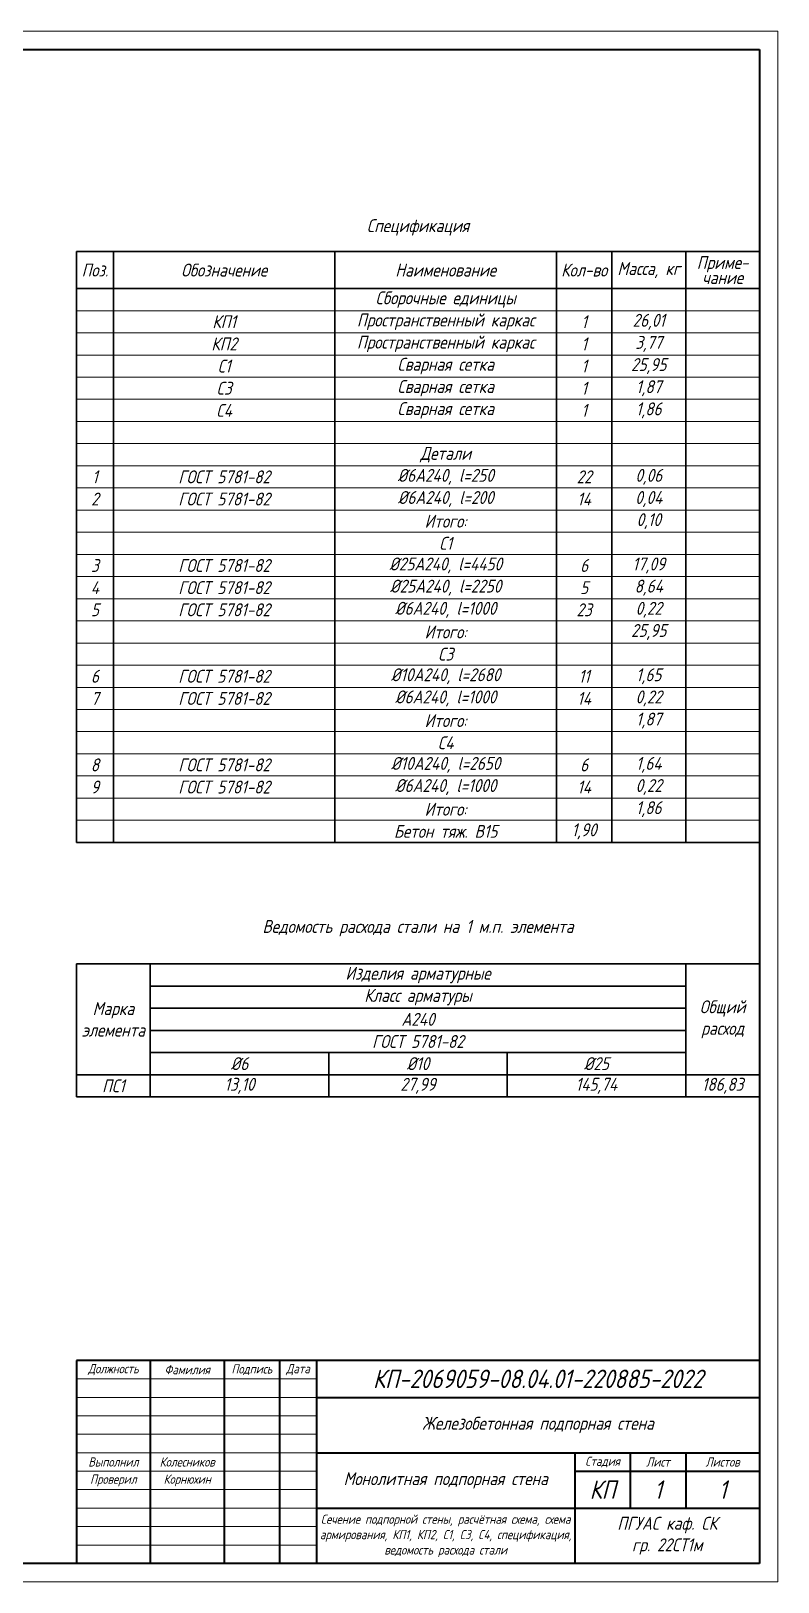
# Model space of a CAD drawing. Header units: millimetres. Extents: x -1004 to 900128, y -352756 to 107728.
# Drawn here: x 649534 to 669764, y -100900 to -58900 of the extents above; entities that cross this region are included whole.
import ezdxf

# ---------------------------------------------------------------- set-up
doc = ezdxf.new("R2010")
doc.units = ezdxf.units.MM
for name, color, linetype, lineweight in [('basic', 95, 'Continuous', 30), ('frame', 173, 'Continuous', 40), ('text', 13, 'Continuous', 20), ('thin', 153, 'Continuous', 18)]:
    doc.layers.add(name, color=color, linetype=linetype, lineweight=lineweight)
doc.styles.add('Structures', font='isocpeur.ttf', dxfattribs={"width": 0.85, "oblique": 15})
doc.styles.add('structures 2.5', font='isocpeur.ttf', dxfattribs={"width": 0.85, "oblique": 15, "height": 2.5})

msp = doc.modelspace()

# ---------------------------------------------------------------- linework, layer by layer
at = {"layer": 'basic'}
for p, q in [((669264.399, -64873.402), (650764.399, -64873.402)), ((650764.399, -64873.402), (650764.399, -80873.402)), ((651764.399, -64873.402), (651764.399, -80873.402)), ((657764.399, -64873.402), (657764.399, -80873.402)), ((663764.399, -64873.402), (663764.399, -80873.402)), ((665264.399, -64873.402), (665264.399, -80873.402)), ((667264.399, -64873.402), (667264.399, -80873.402)), ((669264.399, -65873.402), (650764.399, -65873.402)), ((669264.399, -80873.402), (650764.399, -80873.402)), ((669264.399, -84163.402), (650764.399, -84163.402)), ((650764.399, -84163.402), (650764.399, -87763.402)), ((652764.399, -84163.402), (652764.399, -87763.402)), ((667264.399, -84163.402), (667264.399, -87763.402)), ((667264.399, -84763.402), (652764.399, -84763.402)), ((667264.399, -85363.402), (652764.399, -85363.402)), ((667264.399, -85963.402), (652764.399, -85963.402)), ((667264.399, -86563.402), (652764.399, -86563.402)), ((657597.399, -86563.402), (657597.399, -87763.402)), ((662430.399, -86563.402), (662430.399, -87763.402)), ((669264.399, -87163.402), (650764.399, -87163.402)), ((669264.399, -87763.402), (650764.399, -87763.402))]:
    msp.add_line(p, q, dxfattribs=at)
at = {"layer": 'frame'}
for p, q in [((612364.399, -59400.003), (669264.399, -59400.003)), ((669264.399, -59400.003), (669264.399, -100400.003)), ((650764.399, -94900.003), (650764.399, -100400.003)), ((669264.399, -94900.003), (650764.399, -94900.003)), ((652764.399, -94900.003), (652764.399, -100400.003)), ((654764.399, -94900.003), (654764.399, -100400.003)), ((656264.399, -94900.003), (656264.399, -100400.003)), ((657264.399, -94900.003), (657264.399, -100400.003)), ((657264.399, -95900.003), (669264.399, -95900.003)), ((657264.399, -97400.003), (669264.399, -97400.003)), ((664264.399, -97400.003), (664264.399, -100400.003)), ((665764.399, -97400.003), (665764.399, -98900.003)), ((667264.399, -97400.003), (667264.399, -98900.003)), ((664264.399, -97900.003), (669264.399, -97900.003)), ((657264.399, -98900.003), (669264.399, -98900.003)), ((669264.399, -100400.003), (612364.399, -100400.003))]:
    msp.add_line(p, q, dxfattribs=at)
at = {"layer": 'thin'}
for p, q in [((610364.399, -58900.003), (669764.399, -58900.003)), ((669764.399, -58900.003), (669764.399, -100900.003)), ((669264.399, -66473.402), (650764.399, -66473.402)), ((669264.399, -67073.402), (650764.399, -67073.402)), ((669264.399, -67673.402), (650764.399, -67673.402)), ((669264.399, -68273.402), (650764.399, -68273.402)), ((669264.399, -68873.402), (650764.399, -68873.402)), ((669264.399, -69473.402), (650764.399, -69473.402)), ((669264.399, -70073.402), (650764.399, -70073.402)), ((669264.399, -70673.402), (650764.399, -70673.402)), ((669264.399, -71273.402), (650764.399, -71273.402)), ((669264.399, -71873.402), (650764.399, -71873.402)), ((669264.399, -72473.402), (650764.399, -72473.402)), ((669264.399, -73073.402), (650764.399, -73073.402)), ((669264.399, -73673.402), (650764.399, -73673.402)), ((669264.399, -74273.402), (650764.399, -74273.402)), ((669264.399, -74873.402), (650764.399, -74873.402)), ((669264.399, -75473.402), (650764.399, -75473.402)), ((669264.399, -76073.402), (650764.399, -76073.402)), ((669264.399, -76673.402), (650764.399, -76673.402)), ((669264.399, -77273.402), (650764.399, -77273.402)), ((669264.399, -77873.402), (650764.399, -77873.402)), ((669264.399, -78473.402), (650764.399, -78473.402)), ((669264.399, -79073.402), (650764.399, -79073.402)), ((669264.399, -79673.402), (650764.399, -79673.402)), ((669264.399, -80273.402), (650764.399, -80273.402)), ((657264.399, -95400.003), (650764.399, -95400.003)), ((657264.399, -95900.003), (650764.399, -95900.003)), ((657264.399, -96400.003), (650764.399, -96400.003)), ((657264.399, -96900.003), (650764.399, -96900.003)), ((657264.399, -97400.003), (650764.399, -97400.003)), ((657264.399, -97900.003), (650764.399, -97900.003)), ((657264.399, -98400.003), (650764.399, -98400.003)), ((657264.399, -98900.003), (650764.399, -98900.003)), ((657264.399, -99400.003), (650764.399, -99400.003)), ((657264.399, -99900.003), (650764.399, -99900.003)), ((669764.399, -100900.003), (610364.399, -100900.003))]:
    msp.add_line(p, q, dxfattribs=at)

# ---------------------------------------------------------------- texts
at = {"layer": 'text', "attachment_point": 5}
for s, insert, char_height, width, style in [('Спецификация', (660014.399, -64218.174), 350, 5622.78125, 'Structures'), ('\\pxsm0.7;Приме-\\Pчание', (668264.399, -65373.402), 350, 2000, 'Structures'), ('Поз.', (651264.399, -65373.402), 350, 1000, 'Structures'), ('Обозначение', (654764.399, -65373.402), 350, 6000, 'Structures'), ('Наименование', (660764.399, -65373.402), 350, 6000, 'Structures'), ('Кол-во', (664514.399, -65373.402), 350, 1500, 'Structures'), ('Масса, кг', (666264.399, -65373.402), 350, 2000, 'Structures'), ('Сборочные единицы', (660764.399, -66173.402), 350, 6000, 'Structures'), ('КП1', (654764.399, -66773.402), 350, 6000, 'Structures'), ('Пространственный каркас', (660764.399, -66773.402), 350, 6000, 'Structures'), ('1', (664514.399, -66773.402), 350, 1500, 'Structures'), ('26,01', (666264.399, -66773.402), 350, 2000, 'Structures'), ('КП2', (654764.399, -67373.402), 350, 6000, 'Structures'), ('Пространственный каркас', (660764.399, -67373.402), 350, 6000, 'Structures'), ('1', (664514.399, -67373.402), 350, 1500, 'Structures'), ('3,77', (666264.399, -67373.402), 350, 2000, 'Structures'), ('С1', (654764.399, -67973.402), 350, 6000, 'Structures'), ('Сварная сетка', (660764.399, -67973.402), 350, 6000, 'Structures'), ('1', (664514.399, -67973.402), 350, 1500, 'Structures'), ('25,95', (666264.399, -67973.402), 350, 2000, 'Structures'), ('С3', (654764.399, -68573.402), 350, 6000, 'Structures'), ('Сварная сетка', (660764.399, -68573.402), 350, 6000, 'Structures'), ('1', (664514.399, -68573.402), 350, 1500, 'Structures'), ('1,87', (666264.399, -68573.402), 350, 2000, 'Structures'), ('С4', (654764.399, -69173.402), 350, 6000, 'Structures'), ('Сварная сетка', (660764.399, -69173.402), 350, 6000, 'Structures'), ('1', (664514.399, -69173.402), 350, 1500, 'Structures'), ('1,86', (666264.399, -69173.402), 350, 2000, 'Structures'), ('Детали', (660764.399, -70373.402), 350, 6000, 'Structures'), ('1', (651264.399, -70973.402), 350, 1000, 'Structures'), ('ГОСТ 5781-82', (654764.399, -70973.402), 350, 6000, 'Structures'), ('%%C6А240, l=250', (660764.399, -70973.402), 350, 6000, 'Structures'), ('22', (664514.399, -70973.402), 350, 1500, 'Structures'), ('0,06', (666264.399, -70973.402), 350, 2000, 'Structures'), ('2', (651264.399, -71573.402), 350, 1000, 'Structures'), ('ГОСТ 5781-82', (654764.399, -71573.402), 350, 6000, 'Structures'), ('%%C6А240, l=200', (660764.399, -71573.402), 350, 6000, 'Structures'), ('14', (664514.399, -71573.402), 350, 1500, 'Structures'), ('0,04', (666264.399, -71573.402), 350, 2000, 'Structures'), ('Итого:', (660764.399, -72173.402), 350, 6000, 'Structures'), ('0,10', (666264.399, -72173.402), 350, 2000, 'Structures'), ('С1', (660764.399, -72773.402), 350, 6000, 'Structures'), ('3', (651264.399, -73373.402), 350, 1000, 'Structures'), ('ГОСТ 5781-82', (654764.399, -73373.402), 350, 6000, 'Structures'), ('%%C25А240, l=4450', (660764.399, -73373.402), 350, 6000, 'Structures'), ('6', (664514.399, -73373.402), 350, 1500, 'Structures'), ('17,09', (666264.399, -73373.402), 350, 2000, 'Structures'), ('4', (651264.399, -73973.402), 350, 1000, 'Structures'), ('ГОСТ 5781-82', (654764.399, -73973.402), 350, 6000, 'Structures'), ('%%C25А240, l=2250', (660764.399, -73973.402), 350, 6000, 'Structures'), ('5', (664514.399, -73973.402), 350, 1500, 'Structures'), ('8,64', (666264.399, -73973.402), 350, 2000, 'Structures'), ('5', (651264.399, -74573.402), 350, 1000, 'Structures'), ('ГОСТ 5781-82', (654764.399, -74573.402), 350, 6000, 'Structures'), ('%%C6А240, l=1000', (660764.399, -74573.402), 350, 6000, 'Structures'), ('23', (664514.399, -74573.402), 350, 1500, 'Structures'), ('0,22', (666264.399, -74573.402), 350, 2000, 'Structures'), ('Итого:', (660764.399, -75173.402), 350, 6000, 'Structures'), ('25,95', (666264.399, -75173.402), 350, 2000, 'Structures'), ('С3', (660764.399, -75773.402), 350, 6000, 'Structures'), ('6', (651264.399, -76373.402), 350, 1000, 'Structures'), ('ГОСТ 5781-82', (654764.399, -76373.402), 350, 6000, 'Structures'), ('%%C10А240, l=2680', (660764.399, -76373.402), 350, 6000, 'Structures'), ('11', (664514.399, -76373.402), 350, 1500, 'Structures'), ('1,65', (666264.399, -76373.402), 350, 2000, 'Structures'), ('7', (651264.399, -76973.402), 350, 1000, 'Structures'), ('ГОСТ 5781-82', (654764.399, -76973.402), 350, 6000, 'Structures'), ('%%C6А240, l=1000', (660764.399, -76973.402), 350, 6000, 'Structures'), ('14', (664514.399, -76973.402), 350, 1500, 'Structures'), ('0,22', (666264.399, -76973.402), 350, 2000, 'Structures'), ('Итого:', (660764.399, -77573.402), 350, 6000, 'Structures'), ('1,87', (666264.399, -77573.402), 350, 2000, 'Structures'), ('С4', (660764.399, -78173.402), 350, 6000, 'Structures'), ('8', (651264.399, -78773.402), 350, 1000, 'Structures'), ('ГОСТ 5781-82', (654764.399, -78773.402), 350, 6000, 'Structures'), ('%%C10А240, l=2650', (660764.399, -78773.402), 350, 6000, 'Structures'), ('6', (664514.399, -78773.402), 350, 1500, 'Structures'), ('1,64', (666264.399, -78773.402), 350, 2000, 'Structures'), ('9', (651264.399, -79373.402), 350, 1000, 'Structures'), ('ГОСТ 5781-82', (654764.399, -79373.402), 350, 6000, 'Structures'), ('%%C6А240, l=1000', (660764.399, -79373.402), 350, 6000, 'Structures'), ('14', (664514.399, -79373.402), 350, 1500, 'Structures'), ('0,22', (666264.399, -79373.402), 350, 2000, 'Structures'), ('1,86', (666264.399, -79973.402), 350, 2000, 'Structures'), ('Итого:', (660764.399, -79973.402), 350, 6000, 'Structures'), ('Бетон тяж. B15', (660764.399, -80573.402), 350, 6000, 'Structures'), ('1,90', (664514.399, -80573.402), 350, 1500, 'Structures'), ('Ведомость расхода стали на 1 м.п. элемента', (660014.399, -83195.885), 350, 9598.9197, 'Structures'), ('Изделия арматурные', (660014.399, -84463.402), 350, 14500, 'Structures'), ('Марка элемента', (651764.399, -85663.402), 350, 2000, 'Structures'), ('Класс арматуры', (660014.399, -85063.402), 350, 14500, 'Structures'), ('Общий расход', (668264.399, -85663.402), 350, 2000, 'Structures'), ('А240', (660014.399, -85663.402), 350, 7250, 'Structures'), ('ГОСТ 5781-82', (660014.399, -86263.402), 350, 14500, 'Structures'), ('%%C6', (655180.899, -86863.402), 350, 4833, 'Structures'), ('%%C10', (660013.899, -86863.402), 350, 4833, 'Structures'), ('%%C25', (664846.899, -86863.402), 350, 4833, 'Structures'), ('ПС1', (651764.399, -87463.402), 350, 2000, 'Structures'), ('13,10', (655180.899, -87463.402), 350, 4833, 'Structures'), ('27,99', (660013.899, -87463.402), 350, 4833, 'Structures'), ('145,74', (664846.899, -87463.402), 350, 4833, 'Structures'), ('186,83', (668264.399, -87463.402), 350, 2000, 'Structures'), ('Должность', (651764.399, -95150.003), 250, 1859.40606, 'structures 2.5'), ('Фамилия', (653764.399, -95150.003), 250, 1812.24194, 'structures 2.5'), ('Подпись', (655514.399, -95150.003), 250, 1359.18156, 'structures 2.5'), ('Дата', (656764.399, -95150.003), 250, 882.53911, 'structures 2.5'), ('КП-2069059-08.04.01-220885-2022', (663264.399, -95400.003), 500, 11741.42873, 'structures 2.5'), ('Железобетонная подпорная стена', (663264.399, -96650.003), 350, 12000, 'Structures'), ('Выполнил', (651764.399, -97650.003), 250, 1859.40647, 'structures 2.5'), ('Колесников', (653764.399, -97650.003), 250, 2000, 'Structures'), ('Стадия', (665014.399, -97650.003), 250, 1352.9954, 'structures 2.5'), ('Лист', (666514.399, -97650.003), 250, 1306.04815, 'structures 2.5'), ('Листов', (668264.399, -97650.003), 250, 1733.57299, 'structures 2.5'), ('Проверил', (651764.399, -98150.003), 250, 1882.98853, 'structures 2.5'), ('Корнюхин', (653764.399, -98150.003), 250, 2000, 'Structures'), ('Монолитная подпорная стена', (660764.399, -98150.003), 350, 7000, 'Structures'), ('КП', (665014.399, -98400.003), 500, 1329.52177, 'structures 2.5'), ('1', (666514.399, -98400.003), 500, 1376.46862, 'structures 2.5'), ('1', (668264.399, -98400.003), 500, 1780.52024, 'structures 2.5'), ('Сечение подпорной стены, расчётная схема, схема армирования, КП1, КП2, С1, С3, С4, спецификация, ведомость расхода стали', (660764.399, -99650.003), 250, 6914.26293, 'structures 2.5'), ('ПГУАС каф. СК \\Pгр. 22СТ1м', (666764.399, -99650.003), 350, 4533.45828, 'structures 2.5')]:
    msp.add_mtext(s, dxfattribs=dict(at, insert=insert, char_height=char_height, width=width, style=style))

doc.saveas('drawing.dxf')
